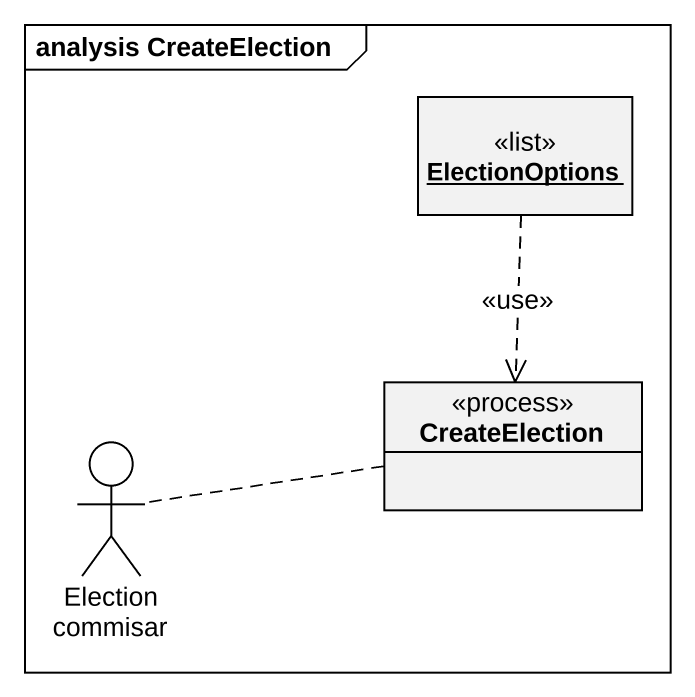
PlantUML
@startuml
mainframe analysis CreateElection
allowmixing
hide circle
hide empty members
object ElectionOptions <<list>>
class CreateElection <<process>>
actor "Election commisar" as Election_commisar
ElectionOptions ..> CreateElection : <<use>>
Election_commisar .right. CreateElection
@enduml
